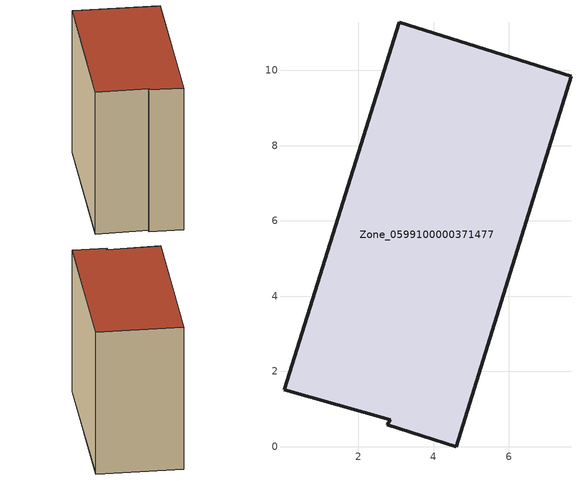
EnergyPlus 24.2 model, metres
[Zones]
Zone_0599100000371477
 floor ground (C_G): 2.85,0.72 0.02,1.52 3.08,11.28 7.65,9.85 4.6,0 2.77,0.57 z0
 wall outside (C_F): 4.6,0 7.65,9.85 3.08,11.28 0.02,1.52 2.85,0.72 2.77,0.57 4.6,0 z0:8.5
 roof outside (C_R): 2.85,0.72 2.77,0.57 4.6,0 7.65,9.85 3.08,11.28 0.02,1.52 z8.5
[BUILDING]
Pand.0599100000371477: North Axis=0; Terrain=City; Loads Convergence Tolerance Value=0.04; Temperature Convergence Tolerance Value=0.4; Solar Distribution=FullExterior; Maximum Number of Warmup Days=25; Minimum Number of Warmup Days=1
[Site:Location]
Rotterdam.The.Hague.AP_ZH_NLD Design_Conditions: Latitude=51.96; Longitude=4.45; Time Zone=1; Elevation=-4.5
[SITE:GROUNDTEMPERATURE:BUILDINGSURFACE]
18, 18, 18, 18, 18, 18, 18, 18, 18, 18, 18, 18
[MATERIAL] Thermal Absorptance=0.9; Solar Absorptance=0.7; Visible Absorptance=0.7
Name | Roughness | Thickness | Conductivity | Density | Specific Heat
G.TI.1992-2005 | MediumSmooth | 0.15 | 0.06 | 540 | 1210
F.TI.1992-2005 | Rough | 0.3 | 0.12 | 1920 | 840
R.TI.1992-2005 | MediumRough | 0.2 | 0.08 | 1500 | 1000
[CONSTRUCTION]
C_G: G.TI.1992-2005
C_F: F.TI.1992-2005
C_R: R.TI.1992-2005
[ZONE]
Zone_0599100000371477: Type=1; Multiplier=1; Ceiling Height=Autocalculate; Volume=Autocalculate; Floor Area=autocalculate; Part of Total Floor Area=Yes
[ZONEINFILTRATION:DESIGNFLOWRATE]
Infil_Zone_0599100000371477: Zone or ZoneList or Space or SpaceList=Zone_0599100000371477; Schedule=AlwaysOn; Design Flow Rate Calculation Method=Flow/Area; Flow Rate per Floor Area=0.0015; Constant Term Coefficient=1; Temperature Term Coefficient=0; Velocity Term Coefficient=0; Velocity Squared Term Coefficient=0
[HVACTEMPLATE:ZONE:IDEALLOADSAIRSYSTEM]
Zone_0599100000371477: Maximum Heating Supply Air Temperature=50; Minimum Cooling Supply Air Temperature=13; Maximum Heating Supply Air Humidity Ratio=0.0156; Minimum Cooling Supply Air Humidity Ratio=0.0077; Heating Limit=NoLimit; Cooling Limit=NoLimit; Dehumidification Control Type=ConstantSensibleHeatRatio; Cooling Sensible Heat Ratio=0.7; Dehumidification Setpoint=60; Humidification Control Type=None; Humidification Setpoint=30; Outdoor Air Method=None; Outdoor Air Flow Rate per Person=0.00944; Outdoor Air Flow Rate per Zone Floor Area=0; Outdoor Air Flow Rate per Zone=0; Demand Controlled Ventilation Type=None; Outdoor Air Economizer Type=NoEconomizer; Heat Recovery Type=None; Sensible Heat Recovery Effectiveness=0.7; Latent Heat Recovery Effectiveness=0.65
[ZONECONTROL:THERMOSTAT]
ThermostatControl_Zone_0599100000371477: Zone or ZoneList=Zone_0599100000371477; Control Type Schedule=DualSetpointControlType; Control 1=Thermostat_Zone_0599100000371477; Temperature Difference Between Cutout And Setpoint=0
[THERMOSTATSETPOINT:DUALSETPOINT]
Thermostat_Zone_0599100000371477: Heating Setpoint Temperature Schedule=HeatingSetpoint_Zone_0599100000371477; Cooling Setpoint Temperature Schedule=CoolingSetpoint_Zone_0599100000371477
[SCHEDULE:COMPACT]
HeatingSetpoint_Zone_0599100000371477: Through: 12/31, For: AllDays, Until: 24:00, 21
CoolingSetpoint_Zone_0599100000371477: Through: 12/31, For: AllDays, Until: 24:00, 24
DualSetpointControlType: Through: 12/31, For: AllDays, Until: 24:00, 4
AlwaysOn: Through: 12/31, For: AllDays, Until: 24:00, 1
